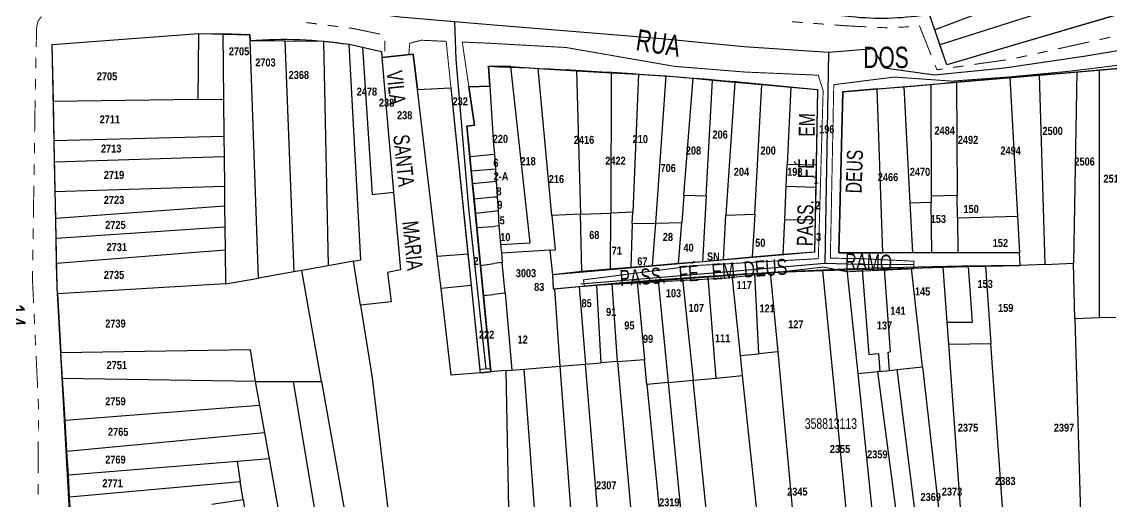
# Model space of a CAD drawing. Extents: x 201676 to 203188, y 4837754 to 4839005.
# Drawn here: x 202229.9 to 202434.2, y 4838306.4 to 4838396.4 of the extents above; entities that cross this region are included whole.
import ezdxf
from ezdxf.enums import TextEntityAlignment as Align

# ---------------------------------------------------------------- set-up
doc = ezdxf.new("R2010")
doc.units = 0
doc.header["$LTSCALE"] = 1.5
doc.header["$MEASUREMENT"] = 0
doc.linetypes.add('PHANTOMX2', pattern=[5, 2.5, -0.5, 0.5, -0.5, 0.5, -0.5])
doc.linetypes.add('TRACO_25', pattern=[8, 3, -1, 1, -1, 1, -1])
for name, color, linetype in [('CD-MALHA-LOTES', 40, 'CONTINUOUS'), ('CD_TXT_QUADRA', 7, 'CONTINUOUS'), ('RU-QUADRAS', 210, 'CONTINUOUS'), ('SV-EIXO-RUA-N-PAV', 6, 'CONTINUOUS'), ('SV-RUA-NAO-PAV-S-GUIA-C-GUIA', 7, 'PHANTOMX2'), ('SV-TXT-RUA-N-PAV-S-GUIA-C-GUIA', 7, 'CONTINUOUS'), ('Th_NmrPort', 7, 'CONTINUOUS')]:
    doc.layers.add(name, color=color, linetype=linetype)
doc.styles.add('ARIAL', font='ARIAL.TTF')
doc.styles.get("Standard").update_dxf_attribs({"font": 'swisscbo.ttf'})

msp = doc.modelspace()

# ---------------------------------------------------------------- linework, layer by layer
at = {"layer": 'CD-MALHA-LOTES', "linetype": 'Continuous'}
for p, q in [((202443.13, 4838410.75), (202401.14, 4838394.84)), ((202444.64, 4838405.57), (202402.06, 4838392.05)), ((202446.01, 4838400.85), (202403.36, 4838388.27)), ((202401.14, 4838394.84), (202400.11, 4838397.74)), ((202402.06, 4838392.05), (202401.14, 4838394.84)), ((202235.63, 4838392.1), (202263.02, 4838394.17)), ((202263.02, 4838394.17), (202262.94, 4838381.78)), ((202263.02, 4838394.17), (202267.6, 4838394.06)), ((202267.6, 4838394.06), (202267.73, 4838381.85)), ((202272.69, 4838393.93), (202267.6, 4838394.06)), ((202272.72, 4838392.84), (202272.69, 4838393.93)), ((202272.72, 4838392.84), (202279.26, 4838392.78)), ((202274.29, 4838348.26), (202272.72, 4838392.84)), ((202279.26, 4838392.78), (202280.93, 4838349.44)), ((202279.26, 4838392.78), (202286.49, 4838392.71)), ((202286.49, 4838392.71), (202287.34, 4838350.57)), ((202286.49, 4838392.71), (202291.28, 4838392.12)), ((202235.84, 4838381.38), (202235.63, 4838392.1)), ((202291.28, 4838392.12), (202293.79, 4838391.58)), ((202293.46, 4838351.66), (202291.28, 4838392.12)), ((202293.79, 4838391.58), (202295.64, 4838363.96)), ((202293.79, 4838391.58), (202297.34, 4838390.8)), ((202297.34, 4838390.8), (202297.44, 4838389.66)), ((202303.33, 4838390.28), (202297.44, 4838389.66)), ((202304.12, 4838383.63), (202303.33, 4838390.28)), ((202403.36, 4838388.27), (202402.06, 4838392.05)), ((202297.44, 4838389.66), (202299.64, 4838364.4)), ((202318.4, 4838387.98), (202317.42, 4838388)), ((202317.42, 4838388), (202317.66, 4838384.3)), ((202321.6, 4838387.93), (202318.4, 4838387.98)), ((202321.6, 4838387.93), (202326.76, 4838387.61)), ((202325.26, 4838354.86), (202321.6, 4838387.93)), ((202326.76, 4838387.61), (202333.95, 4838387.14)), ((202329.31, 4838360.01), (202326.76, 4838387.61)), ((202333.95, 4838387.14), (202334.65, 4838360.24)), ((202333.95, 4838387.14), (202340.45, 4838386.8)), ((202340.45, 4838386.8), (202340.35, 4838360.46)), ((202340.45, 4838386.8), (202345.56, 4838386.54)), ((202345.56, 4838386.54), (202344.48, 4838360.65)), ((202345.56, 4838386.54), (202350.74, 4838386.18)), ((202348.77, 4838358.56), (202350.74, 4838386.18)), ((202350.74, 4838386.18), (202355.79, 4838385.75)), ((202415.16, 4838385.91), (202420.73, 4838386.37)), ((202420.73, 4838386.37), (202427.74, 4838386.97)), ((202421.77, 4838350.96), (202420.73, 4838386.37)), ((202427.74, 4838386.97), (202427.1, 4838351.05)), ((202427.74, 4838386.97), (202431.99, 4838387.33)), ((202431.96, 4838340.8), (202431.99, 4838387.33)), ((202431.99, 4838387.33), (202438.42, 4838387.87)), ((202304.12, 4838383.63), (202310.38, 4838383.98)), ((202310.38, 4838383.98), (202313.57, 4838352.74)), ((202317.66, 4838384.3), (202313.74, 4838384.16)), ((202313.74, 4838384.16), (202314.8, 4838376.93)), ((202317.66, 4838384.3), (202318.39, 4838373.21)), ((202354.06, 4838363.74), (202355.79, 4838385.75)), ((202355.79, 4838385.75), (202359.44, 4838385.41)), ((202358.22, 4838363.62), (202359.44, 4838385.41)), ((202359.44, 4838385.41), (202363.63, 4838385.04)), ((202363.63, 4838385.04), (202361.95, 4838360.09)), ((202363.63, 4838385.04), (202368.7, 4838384.57)), ((202367.33, 4838360.26), (202368.7, 4838384.57)), ((202368.7, 4838384.57), (202374.09, 4838384.11)), ((202374.09, 4838384.11), (202373.44, 4838369.55)), ((202374.09, 4838384.11), (202379.1, 4838383.64)), ((202390.3, 4838383.75), (202395.32, 4838384.17)), ((202395.32, 4838384.17), (202400.38, 4838384.6)), ((202395.32, 4838384.17), (202396.42, 4838362.38)), ((202400.38, 4838384.6), (202405.19, 4838385.06)), ((202400.38, 4838384.6), (202400.42, 4838363.67)), ((202405.19, 4838385.06), (202415.16, 4838385.91)), ((202405.19, 4838385.06), (202405.28, 4838363.81)), ((202415.16, 4838385.91), (202416.62, 4838359.86)), ((202307.83, 4838352.3), (202304.12, 4838383.63)), ((202379.1, 4838383.64), (202378.86, 4838369.42)), ((202383.84, 4838383.19), (202383.1, 4838353)), ((202390.3, 4838383.75), (202383.84, 4838383.19)), ((202391.37, 4838353.01), (202390.3, 4838383.75)), ((202262.94, 4838381.78), (202235.84, 4838381.38)), ((202235.98, 4838374.06), (202235.84, 4838381.38)), ((202262.94, 4838381.78), (202267.73, 4838381.85)), ((202267.73, 4838381.85), (202267.8, 4838374.9)), ((202314.8, 4838376.93), (202313.38, 4838376.75)), ((202313.38, 4838376.75), (202313.93, 4838371.07)), ((202235.98, 4838374.06), (202267.8, 4838374.9)), ((202236.06, 4838370.02), (202235.98, 4838374.06)), ((202267.8, 4838374.9), (202267.84, 4838370.99)), ((202318.39, 4838373.21), (202318.55, 4838371.49)), ((202267.84, 4838370.99), (202236.06, 4838370.02)), ((202236.17, 4838364.47), (202236.06, 4838370.02)), ((202267.84, 4838370.99), (202267.9, 4838365.43)), ((202313.93, 4838371.07), (202318.55, 4838371.49)), ((202313.93, 4838371.07), (202314.19, 4838368.37)), ((202318.55, 4838371.49), (202318.72, 4838368.79)), ((202314.19, 4838368.37), (202318.72, 4838368.79)), ((202314.19, 4838368.37), (202314.42, 4838366)), ((202318.72, 4838368.79), (202318.88, 4838366.43)), ((202373.26, 4838365.48), (202373.44, 4838369.55)), ((202378.86, 4838369.42), (202373.44, 4838369.55)), ((202378.86, 4838369.42), (202378.79, 4838365.35)), ((202314.42, 4838366), (202318.88, 4838366.43)), ((202314.42, 4838366), (202314.71, 4838363.11)), ((202318.88, 4838366.43), (202319.06, 4838363.54)), ((202267.9, 4838365.43), (202236.17, 4838364.47)), ((202236.27, 4838359.46), (202236.17, 4838364.47)), ((202267.9, 4838365.43), (202267.93, 4838361.75)), ((202295.64, 4838363.96), (202299.64, 4838364.4)), ((202299.64, 4838364.4), (202300.91, 4838349.83)), ((202354.06, 4838363.74), (202353.66, 4838358.68)), ((202358.22, 4838363.62), (202354.06, 4838363.74)), ((202358.22, 4838363.62), (202357.54, 4838351.32)), ((202372.98, 4838359.24), (202373.26, 4838365.48)), ((202373.26, 4838365.48), (202378.79, 4838365.35)), ((202378.79, 4838365.35), (202378.67, 4838359.18)), ((202400.42, 4838363.67), (202405.28, 4838363.81)), ((202400.42, 4838363.67), (202400.43, 4838362.49)), ((202405.35, 4838359.58), (202405.28, 4838363.81)), ((202267.93, 4838361.75), (202236.27, 4838359.46)), ((202267.93, 4838361.75), (202267.98, 4838357.81)), ((202314.71, 4838363.11), (202318.4, 4838363.48)), ((202314.71, 4838363.11), (202314.96, 4838360.47)), ((202318.4, 4838363.48), (202319.06, 4838363.54)), ((202319.06, 4838363.54), (202319.24, 4838360.92)), ((202396.42, 4838362.38), (202400.43, 4838362.49)), ((202396.42, 4838362.38), (202396.9, 4838353.03)), ((202400.55, 4838353), (202400.43, 4838362.49)), ((202314.96, 4838360.47), (202318.39, 4838360.84)), ((202314.96, 4838360.47), (202315.23, 4838357.74)), ((202318.39, 4838360.84), (202319.24, 4838360.92)), ((202319.24, 4838360.92), (202319.37, 4838358.06)), ((202334.65, 4838360.24), (202329.31, 4838360.01)), ((202329.31, 4838360.01), (202329.9, 4838353.59)), ((202334.65, 4838360.24), (202340.35, 4838360.46)), ((202334.94, 4838349.51), (202334.65, 4838360.24)), ((202340.32, 4838349.91), (202340.35, 4838360.46)), ((202344.48, 4838360.65), (202340.35, 4838360.46)), ((202344.39, 4838358.48), (202344.48, 4838360.65)), ((202361.47, 4838351.71), (202361.95, 4838360.09)), ((202361.95, 4838360.09), (202367.33, 4838360.26)), ((202367.33, 4838360.26), (202366.88, 4838352.22)), ((202405.35, 4838359.58), (202416.62, 4838359.86)), ((202405.35, 4838359.58), (202405.4, 4838353)), ((202416.62, 4838359.86), (202417.01, 4838353)), ((202236.34, 4838355.67), (202236.27, 4838359.46)), ((202267.98, 4838357.81), (202236.34, 4838355.67)), ((202267.98, 4838357.81), (202268.02, 4838353.49)), ((202315.23, 4838357.74), (202318.41, 4838357.96)), ((202315.23, 4838357.74), (202315.92, 4838350.61)), ((202319.37, 4838358.06), (202318.41, 4838357.96)), ((202319.37, 4838358.06), (202319.7, 4838354.55)), ((202344.39, 4838358.48), (202344.08, 4838350.27)), ((202344.39, 4838358.48), (202348.77, 4838358.56)), ((202348.2, 4838350.54), (202348.77, 4838358.56)), ((202348.77, 4838358.56), (202353.66, 4838358.68)), ((202353.05, 4838350.99), (202353.66, 4838358.68)), ((202372.68, 4838352.67), (202372.98, 4838359.24)), ((202372.98, 4838359.24), (202378.67, 4838359.18)), ((202378.67, 4838359.18), (202378.56, 4838353.14)), ((202236.43, 4838351.01), (202236.34, 4838355.67)), ((202268.02, 4838353.49), (202236.43, 4838351.01)), ((202268.02, 4838353.49), (202268.09, 4838347.16)), ((202319.7, 4838354.55), (202325.26, 4838354.86)), ((202319.7, 4838354.55), (202319.86, 4838352.91)), ((202328.95, 4838353.53), (202319.86, 4838352.91)), ((202328.95, 4838353.53), (202329.9, 4838353.59)), ((202328.95, 4838353.53), (202329.44, 4838348.9)), ((202292.09, 4838351.42), (202287.34, 4838350.57)), ((202292.09, 4838351.42), (202293.46, 4838351.66)), ((202293.41, 4838343.21), (202292.09, 4838351.42)), ((202313.57, 4838352.74), (202307.83, 4838352.3)), ((202308.53, 4838346.32), (202307.83, 4838352.3)), ((202313.57, 4838352.74), (202314.17, 4838346.9)), ((202319.86, 4838352.91), (202319.96, 4838351.18)), ((202357.54, 4838351.32), (202353.05, 4838350.99)), ((202361.47, 4838351.71), (202357.54, 4838351.32)), ((202366.88, 4838352.22), (202361.47, 4838351.71)), ((202372.68, 4838352.67), (202366.88, 4838352.22)), ((202378.56, 4838353.14), (202372.68, 4838352.67)), ((202383.1, 4838353), (202391.37, 4838353.01)), ((202396.9, 4838353.03), (202391.37, 4838353.01)), ((202400.55, 4838353), (202396.9, 4838353.03)), ((202405.4, 4838353), (202400.55, 4838353)), ((202417.01, 4838353), (202405.4, 4838353)), ((202417.14, 4838350.65), (202417.01, 4838353)), ((202236.52, 4838346.63), (202236.43, 4838351.01)), ((202280.93, 4838349.44), (202274.29, 4838348.26)), ((202282.43, 4838349.7), (202280.93, 4838349.44)), ((202287.34, 4838350.57), (202282.43, 4838349.7)), ((202286.14, 4838328.87), (202282.43, 4838349.7)), ((202300.91, 4838349.83), (202298.5, 4838349.34)), ((202298.5, 4838349.34), (202299.15, 4838343.78)), ((202315.92, 4838350.61), (202318.45, 4838351)), ((202315.92, 4838350.61), (202316.46, 4838345.01)), ((202319.96, 4838351.18), (202318.45, 4838351)), ((202320.54, 4838345.41), (202319.96, 4838351.18)), ((202334.94, 4838349.51), (202329.44, 4838348.9)), ((202340.32, 4838349.91), (202334.94, 4838349.51)), ((202344.08, 4838350.27), (202340.32, 4838349.91)), ((202348.2, 4838350.54), (202344.08, 4838350.27)), ((202353.05, 4838350.99), (202348.2, 4838350.54)), ((202367.34, 4838349.12), (202370.26, 4838349.34)), ((202370.26, 4838349.34), (202380.07, 4838349.66)), ((202370.26, 4838349.34), (202371.65, 4838334.4)), ((202380.07, 4838349.66), (202384.62, 4838349.8)), ((202380.07, 4838349.66), (202386.53, 4838283.08)), ((202384.62, 4838349.8), (202387.5, 4838349.9)), ((202384.62, 4838349.8), (202386.65, 4838330.34)), ((202387.5, 4838349.9), (202391.6, 4838350.01)), ((202387.5, 4838349.9), (202388.76, 4838333.92)), ((202391.6, 4838350.01), (202396.73, 4838350.14)), ((202391.6, 4838350.01), (202392.75, 4838334.4)), ((202396.73, 4838350.14), (202402.7, 4838350.29)), ((202398.82, 4838331.59), (202396.73, 4838350.14)), ((202402.7, 4838350.29), (202407.38, 4838350.41)), ((202403.44, 4838339.98), (202402.7, 4838350.29)), ((202407.38, 4838350.41), (202410.61, 4838350.49)), ((202407.38, 4838350.41), (202408.09, 4838339.98)), ((202410.61, 4838350.49), (202417.14, 4838350.65)), ((202410.61, 4838350.49), (202411.63, 4838336.02)), ((202421.77, 4838350.83), (202417.14, 4838350.65)), ((202421.77, 4838350.83), (202427.1, 4838351.05)), ((202421.77, 4838350.96), (202421.77, 4838350.83)), ((202427.36, 4838340.65), (202427.1, 4838351.05)), ((202268.09, 4838347.16), (202274.29, 4838348.26)), ((202329.44, 4838348.9), (202329.55, 4838346.24)), ((202340.58, 4838347.18), (202345.28, 4838347.54)), ((202345.28, 4838347.54), (202349.21, 4838347.82)), ((202345.28, 4838347.54), (202346.65, 4838333.02)), ((202349.21, 4838347.82), (202353.77, 4838348.15)), ((202349.21, 4838347.82), (202351.1, 4838328.67)), ((202353.77, 4838348.15), (202358.58, 4838348.49)), ((202353.77, 4838348.15), (202355.77, 4838329.1)), ((202358.58, 4838348.49), (202363.1, 4838348.82)), ((202360.08, 4838329.5), (202358.58, 4838348.49)), ((202363.1, 4838348.82), (202367.34, 4838349.12)), ((202364.66, 4838333.73), (202363.1, 4838348.82)), ((202368.14, 4838334.07), (202367.34, 4838349.12)), ((202236.6, 4838345.31), (202236.52, 4838346.63)), ((202268.09, 4838347.16), (202236.6, 4838345.31)), ((202236.6, 4838345.31), (202237.26, 4838334.33)), ((202314.17, 4838346.9), (202308.53, 4838346.32)), ((202310.44, 4838330.07), (202308.53, 4838346.32)), ((202314.17, 4838346.9), (202315.84, 4838330.5)), ((202320.54, 4838345.41), (202318.36, 4838345.16)), ((202320.54, 4838345.41), (202321.77, 4838330.98)), ((202329.55, 4838346.24), (202329.87, 4838346.27)), ((202329.87, 4838346.27), (202334.45, 4838346.66)), ((202330.88, 4838331.73), (202329.87, 4838346.27)), ((202334.45, 4838346.66), (202337.67, 4838346.93)), ((202334.45, 4838346.66), (202335.64, 4838332.12)), ((202337.67, 4838346.93), (202340.58, 4838347.18)), ((202337.67, 4838346.93), (202338.49, 4838332.35)), ((202341.64, 4838332.61), (202340.58, 4838347.18)), ((202299.15, 4838343.78), (202293.41, 4838343.21)), ((202293.41, 4838343.21), (202295.62, 4838329.55)), ((202316.46, 4838345.01), (202318.36, 4838345.16)), ((202316.46, 4838345.01), (202317.85, 4838330.67)), ((202403.44, 4838339.98), (202408.09, 4838339.98)), ((202403.73, 4838335.89), (202403.44, 4838339.98)), ((202431.96, 4838340.8), (202427.36, 4838340.65)), ((202427.36, 4838340.65), (202428.85, 4838288.46)), ((202435.02, 4838340.9), (202431.96, 4838340.8)), ((202403.73, 4838335.89), (202411.63, 4838336.02)), ((202407.47, 4838284.15), (202403.73, 4838335.89)), ((202415.02, 4838287.81), (202411.63, 4838336.02)), ((202237.26, 4838334.33), (202272.72, 4838334.87)), ((202237.55, 4838329.41), (202237.26, 4838334.33)), ((202272.72, 4838334.87), (202273.69, 4838328.86)), ((202341.64, 4838332.61), (202346.65, 4838333.02)), ((202347.1, 4838328.3), (202346.65, 4838333.02)), ((202364.66, 4838333.73), (202368.14, 4838334.07)), ((202365.05, 4838329.96), (202364.66, 4838333.73)), ((202371.65, 4838334.4), (202368.14, 4838334.07)), ((202371.65, 4838334.4), (202376.48, 4838282.56)), ((202388.76, 4838333.92), (202390.57, 4838334.14)), ((202390.57, 4838334.14), (202390.81, 4838330.77)), ((202392.31, 4838334.35), (202392.75, 4838334.4)), ((202392.31, 4838334.35), (202392.52, 4838330.94)), ((202320.76, 4838330.9), (202318.41, 4838330.73)), ((202320.76, 4838330.9), (202321.77, 4838330.98)), ((202321.78, 4838278.27), (202320.76, 4838330.9)), ((202321.77, 4838330.98), (202324.13, 4838331.17)), ((202324.13, 4838331.17), (202330.88, 4838331.73)), ((202327.95, 4838278.77), (202324.13, 4838331.17)), ((202330.88, 4838331.73), (202335.64, 4838332.12)), ((202334.79, 4838279.32), (202330.88, 4838331.73)), ((202335.64, 4838332.12), (202338.49, 4838332.35)), ((202339.93, 4838279.74), (202335.64, 4838332.12)), ((202341.64, 4838332.61), (202338.49, 4838332.35)), ((202341.64, 4838332.61), (202346.25, 4838280.25)), ((202390.81, 4838330.77), (202392.52, 4838330.94)), ((202392.52, 4838330.94), (202394.02, 4838331.1)), ((202394.02, 4838331.1), (202398.82, 4838331.59)), ((202400.02, 4838283.77), (202394.02, 4838331.1)), ((202398.82, 4838331.59), (202404.19, 4838283.98)), ((202273.69, 4838328.86), (202237.55, 4838329.41)), ((202238.03, 4838321.58), (202237.55, 4838329.41)), ((202273.69, 4838328.86), (202280.84, 4838328.87)), ((202273.69, 4838328.86), (202274.46, 4838324.41)), ((202280.84, 4838328.87), (202286.14, 4838328.87)), ((202289.94, 4838274.72), (202280.84, 4838328.87)), ((202286.14, 4838328.87), (202295.64, 4838275.38)), ((202295.62, 4838329.55), (202301.94, 4838276.1)), ((202315.84, 4838330.5), (202310.44, 4838330.07)), ((202317.85, 4838330.67), (202315.84, 4838330.5)), ((202318.41, 4838330.73), (202317.85, 4838330.67)), ((202351.1, 4838328.67), (202355.77, 4838329.1)), ((202355.77, 4838329.1), (202360.08, 4838329.5)), ((202360.61, 4838281.41), (202355.77, 4838329.1)), ((202360.08, 4838329.5), (202365.05, 4838329.96)), ((202370.13, 4838282.19), (202365.05, 4838329.96)), ((202386.65, 4838330.34), (202390.4, 4838330.73)), ((202386.65, 4838330.34), (202391.53, 4838283.33)), ((202390.81, 4838330.77), (202390.4, 4838330.73)), ((202396.62, 4838283.59), (202390.4, 4838330.73)), ((202351.1, 4838328.67), (202347.1, 4838328.3)), ((202347.1, 4838328.3), (202351.84, 4838280.71)), ((202351.1, 4838328.67), (202355.8, 4838281.02)), ((202238.03, 4838321.58), (202274.46, 4838324.41)), ((202274.46, 4838324.41), (202275.41, 4838319.21)), ((202238.38, 4838315.73), (202238.03, 4838321.58)), ((202275.41, 4838319.21), (202238.38, 4838315.73)), ((202275.41, 4838319.21), (202276.29, 4838314.37)), ((202238.65, 4838311.27), (202238.38, 4838315.73)), ((202270.29, 4838313.87), (202238.65, 4838311.27)), ((202276.29, 4838314.37), (202270.29, 4838313.87)), ((202270.29, 4838313.87), (202270.89, 4838310.06)), ((202276.29, 4838314.37), (202283.63, 4838274)), ((202238.89, 4838307.18), (202238.65, 4838311.27)), ((202270.89, 4838310.06), (202238.89, 4838307.18)), ((202271.42, 4838306.7), (202270.89, 4838310.06)), ((202239.15, 4838302.06), (202238.89, 4838307.18)), ((202265.57, 4838305.86), (202271.42, 4838306.7)), ((202271.42, 4838306.7), (202276.66, 4838273.2))]:
    msp.add_line(p, q, dxfattribs=at)
msp.add_point((202236.6, 4838345.31), dxfattribs=at)
at = {"layer": 'RU-QUADRAS', "color": 6, "linetype": 'Continuous'}
for points in [[(202446.01, 4838400.85), (202403.36, 4838388.27), (202400.11, 4838397.74, -0.063841), (202386.31, 4838397.19), (202318.36, 4838403.57), (202309.57, 4838403.56), (202309.64, 4838404.81), (202238.06, 4838408.04), (202237.05, 4838417.88), (202236.35, 4838463.03), (202269.11, 4838462.3), (202269.23, 4838465), (202274.68, 4838465.09), (202274.78, 4838466.75), (202284.36, 4838465.98), (202297.16, 4838467.46), (202304.01, 4838467.22), (202311.72, 4838468.76), (202328.03, 4838470.15, -0.095196), (202339.69, 4838469.11), (202351.13, 4838471.13), (202370.27, 4838477.41), (202354.24, 4838532.66), (202373.53, 4838536.79)], [(202240.72, 4838270.45), (202236.52, 4838346.63), (202235.63, 4838392.1), (202263.02, 4838394.17), (202272.69, 4838393.93), (202272.72, 4838392.84, -0.056618), (202291.28, 4838392.12), (202297.34, 4838390.8), (202297.44, 4838389.66), (202303.33, 4838390.28), (202304.12, 4838383.63), (202310.38, 4838383.98), (202315.84, 4838330.5), (202317.85, 4838330.67), (202313.38, 4838376.75), (202314.8, 4838376.93), (202313.74, 4838384.16), (202317.66, 4838384.3), (202317.42, 4838388, -0.01738), (202379.1, 4838383.64), (202378.56, 4838353.14), (202329.44, 4838348.9), (202329.55, 4838346.24, -0.024037), (202417.14, 4838350.65), (202417.01, 4838353), (202383.1, 4838353), (202383.84, 4838383.19), (202483.41, 4838391.67)]]:
    msp.add_lwpolyline(points, format="xyb", dxfattribs=at)
at = {"layer": 'SV-EIXO-RUA-N-PAV'}
for points in [[(202407.88, 4838549.87), (202411.57, 4838531.99), (202418.02, 4838506.38), (202424.28, 4838484.73), (202433.31, 4838455.98), (202438.84, 4838439.86), (202441.88, 4838430.46), (202447.13, 4838413.97), (202451, 4838399.23), (202451.19, 4838394.43), (202445.47, 4838392.59), (202429.07, 4838389.83), (202414.15, 4838387.62), (202401.06, 4838386.33), (202391.67, 4838387.62), (202389.64, 4838391.3), (202381.16, 4838390.56), (202365.32, 4838391.67), (202349.84, 4838393.14), (202338.41, 4838394.07), (202318.41, 4838395.71)], [(202318.41, 4838395.71), (202300.83, 4838397.22), (202284.05, 4838399.56), (202271.53, 4838400.93), (202230.04, 4838398.31), (202170.65, 4838398.64), (202108.68, 4838400.35), (202065.6, 4838399.98), (202056.54, 4838400.35), (202028.67, 4838399.62), (202015.99, 4838397.81), (201977.62, 4838397.09), (201963.36, 4838396.18)], [(202311.07, 4838396.34), (202311.32, 4838389.34), (202313.7, 4838361.38), (202316.92, 4838331.21)], [(202381.16, 4838390.56), (202380.46, 4838351.04)], [(202334.75, 4838347.18), (202353.48, 4838348.78), (202361, 4838349.4), (202380.46, 4838351.04), (202386.85, 4838350.87), (202397.05, 4838350.82)]]:
    msp.add_lwpolyline(points, dxfattribs=at)
at = {"layer": 'SV-RUA-NAO-PAV-S-GUIA-C-GUIA', "linetype": 'TRACO_25', "const_width": 0.18, "flags": 128}
for points in [[(202517.77, 4838449.91), (202487.62, 4838441.96), (202445.2, 4838429.7), (202447.4, 4838419.38), (202451.88, 4838405.04), (202454.45, 4838395.8), (202479.83, 4838401.02), (202480.89, 4838396.13), (202482.96, 4838396.43), (202483.23, 4838392.91), (202477.16, 4838392.33), (202472.76, 4838391.91), (202466.47, 4838391.31), (202460.6, 4838390.75), (202456.2, 4838390.33), (202455.17, 4838390.84), (202449.6, 4838389.99), (202439.3, 4838388.68), (202426.55, 4838387.09), (202414.81, 4838385.98), (202404.29, 4838385.22), (202393.5, 4838385.98), (202382.16, 4838384.55), (202381.52, 4838352), (202387.1, 4838351.91), (202397.21, 4838351.43), (202397.12, 4838350.01), (202384.64, 4838349.45), (202380.21, 4838350.33), (202362.24, 4838348.28), (202335.42, 4838346.8), (202335.23, 4838347.93), (202356.16, 4838350.61), (202379.26, 4838351.91), (202379.3, 4838353.21), (202380.17, 4838383.4), (202379.26, 4838386.33), (202365.52, 4838386.92), (202352.29, 4838387.99), (202331.98, 4838391.52), (202318.41, 4838392.28)], [(202302.48, 4838390.19), (202302.66, 4838392.33), (202304.81, 4838392.89), (202309.49, 4838392.68), (202313.57, 4838352.74), (202314.17, 4838346.9), (202315.78, 4838331.13), (202317.8, 4838331.27), (202316.46, 4838345.01), (202315.92, 4838350.61), (202315.23, 4838357.74), (202314.96, 4838360.47), (202314.71, 4838363.11), (202314.42, 4838366), (202314.19, 4838368.37), (202313.93, 4838371.07), (202313.38, 4838376.75), (202314.8, 4838376.93), (202312.51, 4838392.55), (202317.3, 4838392.34), (202318.41, 4838392.28)]]:
    msp.add_lwpolyline(points, dxfattribs=at)
at = {"layer": 'SV-RUA-NAO-PAV-S-GUIA-C-GUIA', "const_width": 0.18}
for points in [[(202232.77, 4838395.59), (202232.92, 4838396.43)], [(202232.92, 4838396.43), (202233.6, 4838397.35)], [(202283.28, 4838396.2), (202285.27, 4838395.95)], [(202374.31, 4838396.36), (202376.31, 4838396.21)], [(202232.62, 4838391.6), (202232.68, 4838394.6)], [(202232.68, 4838394.6), (202232.69, 4838395.13)], [(202232.69, 4838395.13), (202232.77, 4838395.59)], [(202287.25, 4838395.7), (202289.23, 4838395.45)], [(202291.22, 4838395.2), (202292.02, 4838395.1)], [(202292.02, 4838395.1), (202297.1, 4838394.03)], [(202378.3, 4838396.06), (202380.3, 4838395.91)], [(202382.29, 4838395.76), (202384.29, 4838395.61)], [(202384.29, 4838395.61), (202384.63, 4838395.59)], [(202384.63, 4838395.59), (202388.28, 4838395.41)], [(202390.28, 4838395.31), (202391.28, 4838395.26)], [(202391.28, 4838395.26), (202392.12, 4838395.22)], [(202392.12, 4838395.22), (202392.28, 4838395.23)], [(202394.27, 4838395.32), (202396.27, 4838395.41)], [(202398.21, 4838395.65), (202400.42, 4838390.07)], [(202298.01, 4838392.79), (202297.99, 4838390.79)], [(202424.22, 4838391.28), (202430.08, 4838392.58)], [(202432.03, 4838393.01), (202433.98, 4838393.45)], [(202420.32, 4838390.41), (202422.27, 4838390.85)], [(202232.53, 4838387.6), (202232.57, 4838389.6)], [(202401.16, 4838388.21), (202401.5, 4838387.35)], [(202404.54, 4838387.79), (202406.52, 4838388.07)], [(202408.5, 4838388.35), (202414.44, 4838389.2)], [(202416.41, 4838389.55), (202418.36, 4838389.98)], [(202401.5, 4838387.35), (202402.56, 4838387.5)], [(202232.45, 4838383.6), (202232.49, 4838385.6)], [(202232.33, 4838375.6), (202232.42, 4838381.6)], [(202232.27, 4838371.6), (202232.3, 4838373.6)], [(202232.21, 4838367.6), (202232.24, 4838369.6)], [(202232.09, 4838359.6), (202232.18, 4838365.6)], [(202232.03, 4838355.6), (202232.06, 4838357.6)], [(202231.97, 4838351.61), (202232, 4838353.61)], [(202231.92, 4838347.92), (202231.94, 4838349.61)], [(202231.93, 4838347.61), (202231.92, 4838347.92)], [(202232.13, 4838343.61), (202231.93, 4838347.61)], [(202232.32, 4838339.62), (202232.22, 4838341.61)], [(202232.51, 4838335.62), (202232.41, 4838337.62)], [(202232.89, 4838327.63), (202232.6, 4838333.62)], [(202233.04, 4838324.42), (202232.98, 4838325.63)], [(202233.04, 4838323.63), (202233.04, 4838324.42)], [(202233.02, 4838319.63), (202233.03, 4838321.63)], [(202232.99, 4838311.63), (202233.01, 4838317.63)], [(202232.98, 4838307.63), (202232.99, 4838309.63)]]:
    msp.add_lwpolyline(points, dxfattribs=at)

# ---------------------------------------------------------------- texts
at = {"layer": 'CD_TXT_QUADRA', "linetype": 'Continuous', "style": 'ARIAL', "width": 0.7}
msp.add_text('358813113', height=2, dxfattribs=at).set_placement((202376.73, 4838319.97))
at = {"layer": 'SV-TXT-RUA-N-PAV-S-GUIA-C-GUIA', "style": 'ARIAL', "width": 0.7}
for s, height, rotation, p in [('RUA', 4, 351, (202344.89, 4838391.05)), ('VILA       SANTA        MARIA', 3, 276, (202298.28, 4838387.03)), ('PASS.     FÉ     EM', 3, 89, (202378.22, 4838354.24)), ('DEUS', 3, 88, (202387.37, 4838364.13)), ('PASS.   FÉ   EM  DEUS', 3, 4, (202342.13, 4838346.73)), ('RAMO', 3, 358, (202384.24, 4838349.93)), ('14', 4, 273, (202226.43, 4838343.32))]:
    msp.add_text(s, height=height, rotation=rotation, dxfattribs=at).set_placement(p)
msp.add_text('DOS', height=4, dxfattribs=at).set_placement((202387.72, 4838387.67))
at = {"layer": 'Th_NmrPort', "color": 1}
for s, p in [('2705', (202268.74, 4838390.81)), ('2703', (202273.69, 4838388.72)), ('2705', (202243.99, 4838386.12)), ('2368', (202279.95, 4838386.38)), ('2478', (202292.71, 4838383.25)), ('238', (202296.88, 4838381.17)), ('232', (202310.69, 4838381.43)), ('2711', (202244.51, 4838378.04)), ('238', (202300.27, 4838378.82)), ('206', (202359.42, 4838375.2)), ('196', (202379.42, 4838376.2)), ('2484', (202401.05, 4838375.94)), ('2500', (202421.29, 4838375.88)), ('220', (202318.22, 4838374.39)), ('2416', (202333.42, 4838374.2)), ('210', (202344.45, 4838374.34)), ('2492', (202405.42, 4838374.2)), ('2713', (202244.77, 4838372.57)), ('208', (202354.42, 4838372.2)), ('200', (202368.42, 4838372.2)), ('2494', (202413.42, 4838372.2)), ('6', (202318.33, 4838369.9)), ('218', (202323.42, 4838370.2)), ('2422', (202339.32, 4838370.28)), ('706', (202349.68, 4838368.92)), ('2506', (202427.27, 4838370.13)), ('2719', (202245.3, 4838367.62)), ('2-A', (202318.38, 4838367.36)), ('204', (202363.42, 4838368.2)), ('198', (202373.42, 4838368.2)), ('2466', (202390.42, 4838367.2)), ('2470', (202396.42, 4838368.2)), ('2512', (202432.73, 4838366.92)), ('216', (202328.73, 4838366.84)), ('1', (202378.36, 4838366.7)), ('2723', (202245.3, 4838362.93)), ('8', (202318.92, 4838364.55)), ('9', (202319.08, 4838362.01)), ('2', (202378.67, 4838361.89)), ('150', (202406.48, 4838361.22)), ('5', (202319.51, 4838359.09)), ('153', (202400.33, 4838359.36)), ('2725', (202245.56, 4838358.24)), ('10', (202319.62, 4838355.95)), ('68', (202336.3, 4838356.36)), ('28', (202350.11, 4838355.99)), ('50', (202367.43, 4838354.89)), ('3', (202378.85, 4838355.99)), ('152', (202411.97, 4838354.86)), ('2731', (202245.82, 4838354.07)), ('71', (202340.53, 4838353.41)), ('40', (202353.98, 4838353.97)), ('2', (202314.6, 4838351.47)), ('67', (202345.32, 4838351.39)), ('SN', (202358.4, 4838352.31)), ('2735', (202245.3, 4838348.86)), ('3003', (202322.54, 4838349.19)), ('83', (202325.98, 4838346.6)), ('117', (202363.95, 4838346.95)), ('153', (202409.11, 4838347.17)), ('103', (202350.67, 4838345.42)), ('145', (202397.37, 4838345.75)), ('85', (202334.87, 4838343.55)), ('107', (202354.95, 4838342.67)), ('121', (202368.23, 4838342.56)), ('159', (202412.96, 4838342.67)), ('91', (202339.48, 4838341.91)), ('141', (202392.76, 4838342.13)), ('2739', (202245.56, 4838339.74)), ('95', (202342.88, 4838339.38)), ('127', (202373.61, 4838339.6)), ('137', (202390.24, 4838339.38)), ('222', (202315.64, 4838337.66)), ('12', (202322.88, 4838336.73)), ('99', (202346.39, 4838336.86)), ('111', (202359.89, 4838336.97)), ('2751', (202245.82, 4838331.93)), ('2759', (202245.56, 4838325.15)), ('2375', (202405.42, 4838320.2)), ('2397', (202423.42, 4838320.2)), ('2765', (202246.08, 4838319.42)), ('2355', (202381.42, 4838316.2)), ('2769', (202245.56, 4838314.21)), ('2359', (202388.42, 4838315.2)), ('2771', (202245.03, 4838309.78)), ('2383', (202412.42, 4838310.2)), ('2307', (202337.59, 4838309.39)), ('2345', (202373.42, 4838308.2)), ('2373', (202402.42, 4838308.2)), ('2319', (202349.42, 4838306.2)), ('2369', (202398.42, 4838307.2))]:
    msp.add_text(s, height=1.5, dxfattribs=at).set_placement(p, align=Align.MIDDLE_LEFT)

doc.saveas('drawing.dxf')
